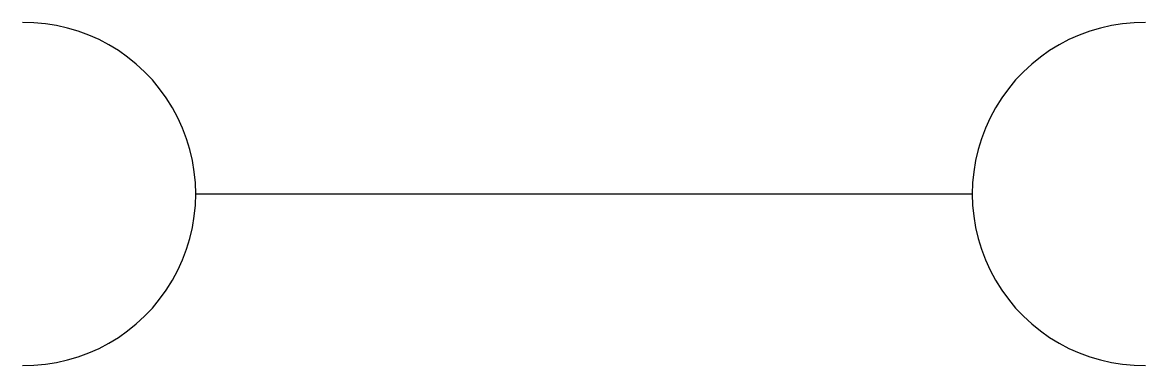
# Model space of a CAD drawing. Header units: metres. Extents: x 45911 to 46750, y -110505 to -110249.
import ezdxf

# ---------------------------------------------------------------- set-up
doc = ezdxf.new("R2010")
doc.units = ezdxf.units.M
doc.layers.add('DET1', color=1, linetype='Continuous')
doc.layers.add('G', color=3, linetype='Continuous')

msp = doc.modelspace()

# ---------------------------------------------------------------- linework, layer by layer
at = {"layer": 'DET1'}
for centre, start, end in [((45911.99, -110377.47), 269.36, 90.64), ((46748.26, -110377.47), 89.36, 270.64)]:
    msp.add_arc(centre, 128.01, start, end, dxfattribs=at)
at = {"layer": 'G'}
msp.add_line((46039.99, -110377.47), (46620.25, -110377.47), dxfattribs=at)

doc.saveas('drawing.dxf')
